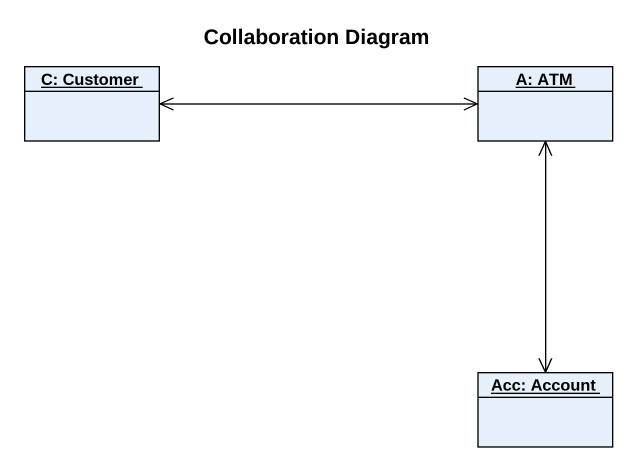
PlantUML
@startuml
title Collaboration Diagram
hide circle
hide empty members
object "C: Customer" as C_Customer
object "A: ATM" as A_ATM
object "Acc: Account" as Acc_Account
C_Customer <-right-> A_ATM
A_ATM <--> Acc_Account
@enduml
